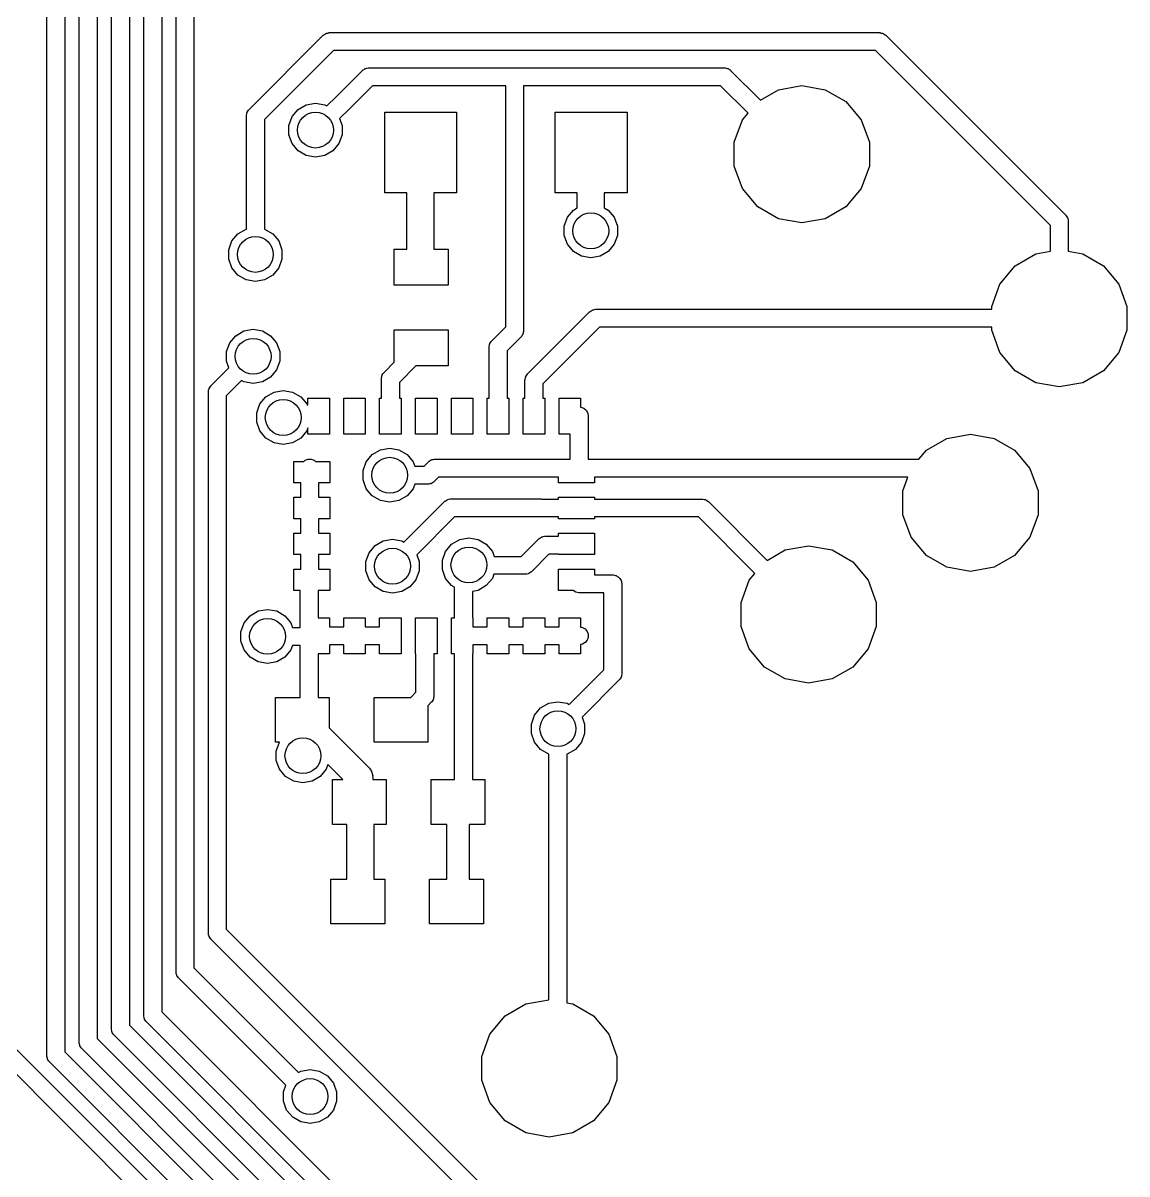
# Model space of a CAD drawing. Extents: x 85.4 to 167.1, y -165.3 to -88.8.
# Drawn here: x 149.25 to 161.56, y -123.5 to -110.67 of the extents above; entities that cross this region are included whole.
import ezdxf

# ---------------------------------------------------------------- set-up
doc = ezdxf.new("R2010")
doc.units = 0
doc.header["$MEASUREMENT"] = 0
doc.layers.add('BLACK', color=7, linetype='CONTINUOUS')

msp = doc.modelspace()

# ---------------------------------------------------------------- linework, layer by layer
at = {"layer": 'Black'}
for p, q in [((150.959, -121.245), (150.959, -105.393)), ((151.159, -105.351), (151.159, -121.203)), ((150.599, -121.734), (150.599, -105.542)), ((150.799, -105.5), (150.799, -121.692)), ((150.239, -121.883), (150.239, -105.775)), ((150.439, -105.734), (150.439, -121.841)), ((149.879, -122.032), (149.879, -105.924)), ((150.079, -105.883), (150.079, -121.991)), ((149.519, -122.181), (149.519, -106.073)), ((149.719, -106.032), (149.719, -122.14)), ((151.772, -111.635), (152.599, -110.807)), ((152.599, -110.807), (152.603, -110.805)), ((152.603, -110.805), (152.606, -110.801)), ((152.606, -110.801), (152.617, -110.795)), ((152.617, -110.795), (152.628, -110.787)), ((152.628, -110.787), (152.632, -110.786)), ((152.632, -110.786), (152.636, -110.784)), ((152.636, -110.784), (152.649, -110.782)), ((152.649, -110.782), (152.661, -110.778)), ((152.661, -110.778), (152.666, -110.779)), ((152.666, -110.779), (152.67, -110.778)), ((152.67, -110.778), (158.797, -110.778)), ((158.797, -110.778), (158.801, -110.779)), ((158.801, -110.779), (158.806, -110.778)), ((158.806, -110.778), (158.818, -110.782)), ((158.818, -110.782), (158.831, -110.784)), ((158.831, -110.784), (158.835, -110.786)), ((158.835, -110.786), (158.839, -110.787)), ((158.839, -110.787), (158.85, -110.795)), ((158.85, -110.795), (158.861, -110.801)), ((158.861, -110.801), (158.864, -110.805)), ((158.864, -110.805), (158.868, -110.807)), ((158.868, -110.807), (160.874, -112.814)), ((152.712, -110.978), (151.943, -111.747)), ((158.756, -110.978), (152.712, -110.978)), ((160.703, -112.926), (158.756, -110.978)), ((152.742, -111.493), (153.037, -111.199)), ((153.037, -111.199), (153.04, -111.196)), ((153.04, -111.196), (153.043, -111.193)), ((153.043, -111.193), (153.054, -111.187)), ((153.054, -111.187), (153.065, -111.179)), ((153.065, -111.179), (153.069, -111.178)), ((153.069, -111.178), (153.073, -111.176)), ((153.073, -111.176), (153.086, -111.173)), ((153.086, -111.173), (153.099, -111.17)), ((153.099, -111.17), (153.103, -111.17)), ((153.103, -111.17), (153.107, -111.17)), ((153.107, -111.17), (154.733, -111.17)), ((154.733, -111.17), (157.07, -111.17)), ((157.07, -111.17), (157.074, -111.17)), ((157.074, -111.17), (157.078, -111.17)), ((157.078, -111.17), (157.091, -111.173)), ((157.091, -111.173), (157.104, -111.176)), ((157.104, -111.176), (157.108, -111.178)), ((157.108, -111.178), (157.112, -111.179)), ((157.112, -111.179), (157.123, -111.187)), ((157.123, -111.187), (157.134, -111.193)), ((157.134, -111.193), (157.137, -111.196)), ((157.137, -111.196), (157.14, -111.199)), ((157.14, -111.199), (157.471, -111.53)), ((157.672, -111.415), (157.933, -111.368)), ((157.933, -111.368), (158.195, -111.415)), ((152.64, -111.595), (152.742, -111.493)), ((152.742, -111.493), (152.742, -111.493)), ((153.149, -111.37), (152.884, -111.635)), ((154.633, -111.37), (153.149, -111.37)), ((154.633, -114.058), (154.633, -111.37)), ((157.028, -111.37), (154.833, -111.37)), ((154.833, -111.37), (154.833, -114.099)), ((157.334, -111.675), (157.028, -111.37)), ((157.471, -111.53), (157.672, -111.415)), ((158.195, -111.415), (158.425, -111.547)), ((152.319, -111.633), (152.41, -111.581)), ((152.41, -111.581), (152.513, -111.563)), ((152.513, -111.563), (152.616, -111.581)), ((152.616, -111.581), (152.64, -111.595)), ((158.425, -111.547), (158.596, -111.751)), ((151.743, -111.697), (151.747, -111.684)), ((151.744, -111.701), (151.743, -111.697)), ((151.743, -111.705), (151.744, -111.701)), ((151.743, -112.826), (151.743, -111.705)), ((151.747, -111.684), (151.749, -111.671)), ((151.749, -111.671), (151.751, -111.667)), ((151.751, -111.667), (151.752, -111.663)), ((151.752, -111.663), (151.76, -111.652)), ((151.76, -111.652), (151.766, -111.641)), ((151.766, -111.641), (151.77, -111.638)), ((151.77, -111.638), (151.772, -111.635)), ((151.943, -111.747), (151.943, -112.826)), ((152.216, -111.812), (152.252, -111.713)), ((152.252, -111.713), (152.319, -111.633)), ((152.884, -111.635), (152.782, -111.736)), ((152.782, -111.736), (152.809, -111.812)), ((152.884, -111.635), (152.884, -111.635)), ((153.285, -112.563), (153.285, -111.663)), ((153.285, -111.663), (154.085, -111.663)), ((154.085, -111.663), (154.085, -112.563)), ((155.185, -112.563), (155.185, -111.663)), ((155.185, -111.663), (155.985, -111.663)), ((155.985, -111.663), (155.985, -112.563)), ((157.18, -112), (157.271, -111.751)), ((157.271, -111.751), (157.334, -111.675)), ((158.596, -111.751), (158.687, -112)), ((152.216, -111.916), (152.216, -111.812)), ((152.809, -111.812), (152.809, -111.916)), ((152.252, -112.015), (152.216, -111.916)), ((152.809, -111.916), (152.774, -112.015)), ((157.18, -112.266), (157.18, -112)), ((158.687, -112), (158.687, -112.266)), ((152.319, -112.095), (152.252, -112.015)), ((152.41, -112.147), (152.319, -112.095)), ((152.707, -112.095), (152.616, -112.147)), ((152.774, -112.015), (152.707, -112.095)), ((152.513, -112.165), (152.41, -112.147)), ((152.616, -112.147), (152.513, -112.165)), ((157.271, -112.516), (157.18, -112.266)), ((158.687, -112.266), (158.596, -112.516)), ((157.442, -112.719), (157.271, -112.516)), ((158.596, -112.516), (158.425, -112.719)), ((153.531, -112.563), (153.285, -112.563)), ((153.531, -113.192), (153.531, -112.563)), ((154.085, -112.563), (153.831, -112.563)), ((153.831, -112.563), (153.831, -113.192)), ((155.431, -112.563), (155.185, -112.563)), ((155.431, -112.731), (155.431, -112.563)), ((155.985, -112.563), (155.731, -112.563)), ((155.731, -112.563), (155.731, -112.731)), ((155.32, -112.836), (155.388, -112.756)), ((155.388, -112.756), (155.431, -112.731)), ((155.731, -112.731), (155.775, -112.756)), ((155.775, -112.756), (155.842, -112.836)), ((157.672, -112.852), (157.442, -112.719)), ((158.425, -112.719), (158.195, -112.852)), ((151.743, -112.966), (151.743, -112.826)), ((151.943, -112.826), (151.943, -112.966)), ((155.285, -112.934), (155.32, -112.836)), ((155.842, -112.836), (155.878, -112.934)), ((157.933, -112.898), (157.672, -112.852)), ((158.195, -112.852), (157.933, -112.898)), ((160.874, -112.814), (160.877, -112.817)), ((160.877, -112.817), (160.88, -112.82)), ((160.88, -112.82), (160.887, -112.831)), ((160.887, -112.831), (160.894, -112.842)), ((160.894, -112.842), (160.895, -112.846)), ((160.895, -112.846), (160.897, -112.85)), ((160.897, -112.85), (160.9, -112.863)), ((160.9, -112.863), (160.903, -112.876)), ((160.903, -112.876), (160.903, -112.88)), ((160.903, -112.88), (160.903, -112.884)), ((160.903, -112.884), (160.903, -113.215)), ((151.582, -113.099), (151.649, -113.019)), ((151.649, -113.019), (151.74, -112.967)), ((151.74, -112.967), (151.743, -112.966)), ((151.943, -112.966), (151.946, -112.967)), ((151.946, -112.967), (152.036, -113.019)), ((152.036, -113.019), (152.104, -113.099)), ((155.285, -113.039), (155.285, -112.934)), ((155.878, -112.934), (155.878, -113.039)), ((160.703, -113.215), (160.703, -112.926)), ((151.546, -113.198), (151.582, -113.099)), ((152.104, -113.099), (152.139, -113.198)), ((155.32, -113.137), (155.285, -113.039)), ((155.388, -113.217), (155.32, -113.137)), ((155.842, -113.137), (155.775, -113.217)), ((155.878, -113.039), (155.842, -113.137)), ((151.546, -113.302), (151.546, -113.198)), ((152.139, -113.198), (152.139, -113.302)), ((153.391, -113.592), (153.391, -113.192)), ((153.391, -113.192), (153.531, -113.192)), ((153.831, -113.192), (153.991, -113.192)), ((153.991, -113.192), (153.991, -113.592)), ((155.478, -113.27), (155.388, -113.217)), ((155.581, -113.288), (155.478, -113.27)), ((155.684, -113.27), (155.581, -113.288)), ((155.775, -113.217), (155.684, -113.27)), ((160.312, -113.376), (160.542, -113.243)), ((160.542, -113.243), (160.703, -113.215)), ((160.903, -113.215), (161.065, -113.243)), ((161.065, -113.243), (161.295, -113.376)), ((151.582, -113.4), (151.546, -113.302)), ((151.649, -113.48), (151.582, -113.4)), ((152.104, -113.4), (152.036, -113.48)), ((152.139, -113.302), (152.104, -113.4)), ((160.141, -113.58), (160.312, -113.376)), ((161.295, -113.376), (161.466, -113.58)), ((151.74, -113.533), (151.649, -113.48)), ((151.843, -113.551), (151.74, -113.533)), ((151.946, -113.533), (151.843, -113.551)), ((152.036, -113.48), (151.946, -113.533)), ((153.991, -113.592), (153.391, -113.592)), ((160.05, -113.829), (160.141, -113.58)), ((161.466, -113.58), (161.557, -113.829)), ((154.877, -114.581), (155.567, -113.891)), ((155.567, -113.891), (155.571, -113.889)), ((155.571, -113.889), (155.573, -113.885)), ((155.573, -113.885), (155.585, -113.879)), ((155.585, -113.879), (155.595, -113.871)), ((155.595, -113.871), (155.6, -113.87)), ((155.6, -113.87), (155.603, -113.868)), ((155.603, -113.868), (155.616, -113.866)), ((155.616, -113.866), (155.629, -113.862)), ((155.629, -113.862), (155.633, -113.863)), ((155.633, -113.863), (155.638, -113.862)), ((155.638, -113.862), (160.05, -113.862)), ((160.05, -113.862), (160.05, -113.829)), ((161.557, -113.829), (161.557, -114.095)), ((154.477, -114.213), (154.633, -114.058)), ((155.679, -114.062), (155.048, -114.693)), ((160.05, -114.062), (155.679, -114.062)), ((160.05, -114.095), (160.05, -114.062)), ((151.557, -114.236), (151.624, -114.156)), ((151.624, -114.156), (151.715, -114.103)), ((151.715, -114.103), (151.818, -114.085)), ((151.818, -114.085), (151.921, -114.103)), ((151.921, -114.103), (152.011, -114.156)), ((152.011, -114.156), (152.078, -114.236)), ((153.391, -114.451), (153.391, -114.092)), ((153.391, -114.092), (153.991, -114.092)), ((153.991, -114.092), (153.991, -114.492)), ((154.804, -114.17), (154.648, -114.326)), ((154.806, -114.166), (154.804, -114.17)), ((154.809, -114.164), (154.806, -114.166)), ((154.816, -114.152), (154.809, -114.164)), ((154.824, -114.142), (154.816, -114.152)), ((154.825, -114.137), (154.824, -114.142)), ((154.827, -114.133), (154.825, -114.137)), ((154.829, -114.121), (154.827, -114.133)), ((154.833, -114.108), (154.829, -114.121)), ((154.833, -114.099), (154.832, -114.104)), ((154.832, -114.104), (154.833, -114.108)), ((160.141, -114.345), (160.05, -114.095)), ((161.557, -114.095), (161.466, -114.345)), ((151.521, -114.334), (151.557, -114.236)), ((152.078, -114.236), (152.114, -114.334)), ((154.448, -114.275), (154.452, -114.263)), ((154.449, -114.28), (154.448, -114.275)), ((154.448, -114.284), (154.449, -114.28)), ((154.448, -114.852), (154.448, -114.284)), ((154.452, -114.263), (154.454, -114.25)), ((154.454, -114.25), (154.456, -114.246)), ((154.456, -114.246), (154.457, -114.242)), ((154.457, -114.242), (154.465, -114.231)), ((154.465, -114.231), (154.471, -114.22)), ((154.471, -114.22), (154.475, -114.217)), ((154.475, -114.217), (154.477, -114.213)), ((151.521, -114.439), (151.521, -114.334)), ((151.548, -114.514), (151.521, -114.439)), ((152.114, -114.439), (152.078, -114.537)), ((152.114, -114.334), (152.114, -114.439)), ((154.648, -114.326), (154.648, -114.852)), ((160.312, -114.548), (160.141, -114.345)), ((161.466, -114.345), (161.295, -114.548)), ((151.447, -114.616), (151.548, -114.514)), ((152.078, -114.537), (152.011, -114.617)), ((153.265, -114.583), (153.271, -114.572)), ((153.271, -114.572), (153.275, -114.569)), ((153.275, -114.569), (153.277, -114.565)), ((153.277, -114.565), (153.391, -114.451)), ((153.633, -114.492), (153.448, -114.677)), ((153.991, -114.492), (153.633, -114.492)), ((160.542, -114.681), (160.312, -114.548)), ((161.295, -114.548), (161.065, -114.681)), ((151.348, -114.715), (151.447, -114.616)), ((151.447, -114.616), (151.447, -114.616)), ((151.69, -114.655), (151.588, -114.757)), ((151.715, -114.669), (151.69, -114.655)), ((151.818, -114.688), (151.715, -114.669)), ((151.921, -114.669), (151.818, -114.688)), ((152.011, -114.617), (151.921, -114.669)), ((153.248, -114.627), (153.252, -114.615)), ((153.249, -114.632), (153.248, -114.627)), ((153.248, -114.636), (153.249, -114.632)), ((153.248, -114.852), (153.248, -114.636)), ((153.252, -114.615), (153.254, -114.602)), ((153.254, -114.602), (153.256, -114.598)), ((153.256, -114.598), (153.257, -114.594)), ((153.257, -114.594), (153.265, -114.583)), ((153.448, -114.677), (153.448, -114.852)), ((154.848, -114.643), (154.852, -114.631)), ((154.849, -114.648), (154.848, -114.643)), ((154.848, -114.652), (154.849, -114.648)), ((154.848, -114.852), (154.848, -114.652)), ((154.852, -114.631), (154.854, -114.618)), ((154.854, -114.618), (154.856, -114.614)), ((154.856, -114.614), (154.857, -114.61)), ((154.857, -114.61), (154.865, -114.599)), ((154.865, -114.599), (154.871, -114.588)), ((154.871, -114.588), (154.875, -114.585)), ((154.875, -114.585), (154.877, -114.581)), ((155.048, -114.693), (155.048, -114.852)), ((160.803, -114.727), (160.542, -114.681)), ((161.065, -114.681), (160.803, -114.727)), ((151.319, -114.777), (151.322, -114.764)), ((151.319, -114.781), (151.319, -114.777)), ((151.319, -114.785), (151.319, -114.781)), ((151.319, -120.813), (151.319, -114.785)), ((151.322, -114.764), (151.325, -114.751)), ((151.325, -114.751), (151.327, -114.747)), ((151.327, -114.747), (151.328, -114.743)), ((151.328, -114.743), (151.335, -114.732)), ((151.335, -114.732), (151.342, -114.721)), ((151.342, -114.721), (151.345, -114.718)), ((151.345, -114.718), (151.348, -114.715)), ((151.588, -114.757), (151.519, -114.827)), ((151.519, -114.827), (151.519, -120.771)), ((151.588, -114.757), (151.588, -114.757)), ((151.961, -114.837), (152.051, -114.785)), ((152.051, -114.785), (152.154, -114.767)), ((152.154, -114.767), (152.257, -114.785)), ((152.257, -114.785), (152.348, -114.837)), ((151.858, -115.015), (151.893, -114.917)), ((151.893, -114.917), (151.961, -114.837)), ((152.348, -114.837), (152.415, -114.917)), ((152.415, -114.917), (152.419, -114.927)), ((152.419, -114.927), (152.428, -114.927)), ((152.428, -114.927), (152.428, -114.852)), ((152.428, -114.852), (152.668, -114.852)), ((152.668, -114.852), (152.668, -115.252)), ((152.828, -115.252), (152.828, -114.852)), ((152.828, -114.852), (153.068, -114.852)), ((153.068, -114.852), (153.068, -115.252)), ((153.228, -115.252), (153.228, -114.852)), ((153.228, -114.852), (153.248, -114.852)), ((153.448, -114.852), (153.468, -114.852)), ((153.468, -114.852), (153.468, -115.252)), ((153.628, -115.252), (153.628, -114.852)), ((153.628, -114.852), (153.868, -114.852)), ((153.868, -114.852), (153.868, -115.252)), ((154.028, -115.252), (154.028, -114.852)), ((154.028, -114.852), (154.268, -114.852)), ((154.268, -114.852), (154.268, -115.252)), ((154.428, -115.252), (154.428, -114.852)), ((154.428, -114.852), (154.448, -114.852)), ((154.648, -114.852), (154.668, -114.852)), ((154.668, -114.852), (154.668, -115.252)), ((154.828, -115.252), (154.828, -114.852)), ((154.828, -114.852), (154.848, -114.852)), ((155.048, -114.852), (155.068, -114.852)), ((155.068, -114.852), (155.068, -115.252)), ((155.228, -115.252), (155.228, -114.852)), ((155.228, -114.852), (155.468, -114.852)), ((155.468, -114.852), (155.468, -114.953)), ((155.468, -114.953), (155.47, -114.953)), ((155.47, -114.953), (155.503, -114.965)), ((151.858, -115.12), (151.858, -115.015)), ((155.503, -114.965), (155.53, -114.988)), ((155.53, -114.988), (155.547, -115.018)), ((155.547, -115.018), (155.553, -115.052)), ((155.553, -115.052), (155.553, -115.532)), ((151.893, -115.218), (151.858, -115.12)), ((152.428, -115.183), (152.415, -115.218)), ((152.428, -115.252), (152.428, -115.183)), ((151.961, -115.298), (151.893, -115.218)), ((152.051, -115.351), (151.961, -115.298)), ((152.348, -115.298), (152.257, -115.351)), ((152.415, -115.218), (152.348, -115.298)), ((152.668, -115.252), (152.428, -115.252)), ((153.068, -115.252), (152.828, -115.252)), ((153.468, -115.252), (153.228, -115.252)), ((153.868, -115.252), (153.628, -115.252)), ((154.268, -115.252), (154.028, -115.252)), ((154.668, -115.252), (154.428, -115.252)), ((155.068, -115.252), (154.828, -115.252)), ((155.353, -115.252), (155.228, -115.252)), ((155.353, -115.532), (155.353, -115.252)), ((159.321, -115.434), (159.551, -115.301)), ((159.551, -115.301), (159.813, -115.255)), ((159.813, -115.255), (160.075, -115.301)), ((160.075, -115.301), (160.305, -115.434)), ((152.154, -115.369), (152.051, -115.351)), ((152.257, -115.351), (152.154, -115.369)), ((153.146, -115.481), (153.237, -115.429)), ((153.237, -115.429), (153.34, -115.411)), ((153.34, -115.411), (153.443, -115.429)), ((153.443, -115.429), (153.533, -115.481)), ((159.239, -115.532), (159.321, -115.434)), ((160.305, -115.434), (160.475, -115.637)), ((152.273, -115.797), (152.273, -115.557)), ((152.273, -115.557), (152.384, -115.557)), ((152.384, -115.557), (152.398, -115.545)), ((152.398, -115.545), (152.431, -115.533)), ((152.431, -115.533), (152.465, -115.533)), ((152.465, -115.533), (152.498, -115.545)), ((152.498, -115.545), (152.512, -115.557)), ((152.512, -115.557), (152.673, -115.557)), ((152.673, -115.557), (152.673, -115.797)), ((153.043, -115.66), (153.079, -115.561)), ((153.079, -115.561), (153.146, -115.481)), ((153.533, -115.481), (153.6, -115.561)), ((153.6, -115.561), (153.619, -115.612)), ((153.723, -115.612), (153.773, -115.561)), ((153.773, -115.561), (153.777, -115.559)), ((153.777, -115.559), (153.78, -115.555)), ((153.78, -115.555), (153.791, -115.549)), ((153.791, -115.549), (153.802, -115.541)), ((153.802, -115.541), (153.806, -115.54)), ((153.806, -115.54), (153.81, -115.538)), ((153.81, -115.538), (153.823, -115.536)), ((153.823, -115.536), (153.835, -115.532)), ((153.835, -115.532), (153.84, -115.533)), ((153.84, -115.533), (153.844, -115.532)), ((153.844, -115.532), (155.353, -115.532)), ((155.553, -115.532), (159.239, -115.532)), ((153.043, -115.764), (153.043, -115.66)), ((153.619, -115.612), (153.723, -115.612)), ((160.475, -115.637), (160.566, -115.887)), ((152.348, -115.797), (152.273, -115.797)), ((152.348, -115.957), (152.348, -115.797)), ((152.673, -115.797), (152.548, -115.797)), ((152.548, -115.797), (152.548, -115.957)), ((153.079, -115.862), (153.043, -115.764)), ((153.619, -115.812), (153.6, -115.862)), ((153.764, -115.812), (153.619, -115.812)), ((153.768, -115.811), (153.764, -115.812)), ((153.773, -115.811), (153.768, -115.811)), ((153.785, -115.808), (153.773, -115.811)), ((153.798, -115.806), (153.785, -115.808)), ((153.802, -115.804), (153.798, -115.806)), ((153.806, -115.802), (153.802, -115.804)), ((153.817, -115.795), (153.806, -115.802)), ((153.828, -115.788), (153.817, -115.795)), ((153.831, -115.785), (153.828, -115.788)), ((153.835, -115.783), (153.831, -115.785)), ((153.885, -115.732), (153.835, -115.783)), ((155.223, -115.732), (153.885, -115.732)), ((155.223, -115.797), (155.223, -115.732)), ((155.623, -115.797), (155.223, -115.797)), ((159.116, -115.732), (155.623, -115.732)), ((155.623, -115.732), (155.623, -115.797)), ((159.06, -115.887), (159.116, -115.732)), ((152.273, -116.197), (152.273, -115.957)), ((152.273, -115.957), (152.348, -115.957)), ((152.548, -115.957), (152.673, -115.957)), ((152.673, -115.957), (152.673, -116.197)), ((153.146, -115.943), (153.079, -115.862)), ((153.237, -115.995), (153.146, -115.943)), ((153.533, -115.943), (153.443, -115.995)), ((153.6, -115.862), (153.533, -115.943)), ((153.969, -115.992), (153.979, -115.985)), ((153.979, -115.985), (153.984, -115.984)), ((153.984, -115.984), (153.987, -115.981)), ((153.987, -115.981), (154, -115.979)), ((154, -115.979), (154.013, -115.976)), ((154.013, -115.976), (154.017, -115.976)), ((154.017, -115.976), (154.022, -115.975)), ((154.022, -115.975), (155.021, -115.975)), ((155.021, -115.975), (155.026, -115.976)), ((155.026, -115.976), (155.03, -115.976)), ((155.03, -115.976), (155.034, -115.977)), ((155.034, -115.977), (155.223, -115.977)), ((155.223, -115.977), (155.223, -115.957)), ((155.223, -115.957), (155.623, -115.957)), ((155.623, -115.957), (155.623, -115.977)), ((155.623, -115.977), (156.822, -115.977)), ((156.822, -115.977), (156.827, -115.978)), ((156.827, -115.978), (156.831, -115.977)), ((156.831, -115.977), (156.844, -115.981)), ((156.844, -115.981), (156.856, -115.983)), ((156.856, -115.983), (156.86, -115.985)), ((156.86, -115.985), (156.865, -115.986)), ((156.865, -115.986), (156.875, -115.994)), ((159.06, -116.152), (159.06, -115.887)), ((160.566, -115.887), (160.566, -116.152)), ((153.34, -116.013), (153.237, -115.995)), ((153.443, -115.995), (153.34, -116.013)), ((153.499, -116.457), (153.951, -116.005)), ((153.951, -116.005), (153.955, -116.002)), ((153.955, -116.002), (153.957, -115.999)), ((153.957, -115.999), (153.969, -115.992)), ((156.875, -115.994), (156.887, -116)), ((156.887, -116), (156.889, -116.004)), ((156.889, -116.004), (156.893, -116.006)), ((156.893, -116.006), (157.548, -116.661)), ((152.348, -116.197), (152.273, -116.197)), ((152.348, -116.357), (152.348, -116.197)), ((152.673, -116.197), (152.548, -116.197)), ((152.548, -116.197), (152.548, -116.357)), ((154.063, -116.175), (153.641, -116.598)), ((155.01, -116.175), (154.063, -116.175)), ((155.014, -116.176), (155.01, -116.175)), ((155.019, -116.176), (155.014, -116.176)), ((155.023, -116.177), (155.019, -116.176)), ((155.223, -116.177), (155.023, -116.177)), ((155.223, -116.197), (155.223, -116.177)), ((155.623, -116.197), (155.223, -116.197)), ((156.781, -116.177), (155.623, -116.177)), ((155.623, -116.177), (155.623, -116.197)), ((157.41, -116.806), (156.781, -116.177)), ((159.15, -116.402), (159.06, -116.152)), ((160.566, -116.152), (160.475, -116.402)), ((152.273, -116.597), (152.273, -116.357)), ((152.273, -116.357), (152.348, -116.357)), ((152.548, -116.357), (152.673, -116.357)), ((152.673, -116.357), (152.673, -116.597)), ((155.223, -116.392), (155.223, -116.357)), ((155.223, -116.357), (155.623, -116.357)), ((155.623, -116.357), (155.623, -116.597)), ((153.111, -116.575), (153.178, -116.495)), ((153.178, -116.495), (153.268, -116.443)), ((153.268, -116.443), (153.371, -116.424)), ((153.371, -116.424), (153.474, -116.443)), ((153.474, -116.443), (153.499, -116.457)), ((153.963, -116.561), (154.03, -116.481)), ((154.03, -116.481), (154.12, -116.429)), ((154.12, -116.429), (154.223, -116.41)), ((154.223, -116.41), (154.326, -116.429)), ((154.326, -116.429), (154.417, -116.481)), ((154.417, -116.481), (154.484, -116.561)), ((154.807, -116.616), (155.002, -116.421)), ((155.002, -116.421), (155.006, -116.419)), ((155.006, -116.419), (155.009, -116.415)), ((155.009, -116.415), (155.02, -116.409)), ((155.02, -116.409), (155.031, -116.401)), ((155.031, -116.401), (155.035, -116.4)), ((155.035, -116.4), (155.039, -116.398)), ((155.039, -116.398), (155.052, -116.396)), ((155.052, -116.396), (155.064, -116.392)), ((155.064, -116.392), (155.069, -116.393)), ((155.069, -116.393), (155.073, -116.392)), ((155.073, -116.392), (155.223, -116.392)), ((157.748, -116.545), (158.009, -116.499)), ((158.009, -116.499), (158.271, -116.545)), ((159.321, -116.605), (159.15, -116.402)), ((160.475, -116.402), (160.305, -116.605)), ((152.348, -116.597), (152.273, -116.597)), ((152.348, -116.757), (152.348, -116.597)), ((152.673, -116.597), (152.548, -116.597)), ((152.548, -116.597), (152.548, -116.757)), ((153.075, -116.673), (153.111, -116.575)), ((153.641, -116.598), (153.668, -116.673)), ((153.927, -116.659), (153.963, -116.561)), ((154.484, -116.561), (154.504, -116.616)), ((154.504, -116.616), (154.807, -116.616)), ((155.114, -116.592), (154.919, -116.787)), ((155.223, -116.592), (155.114, -116.592)), ((155.223, -116.597), (155.223, -116.592)), ((155.623, -116.597), (155.223, -116.597)), ((157.548, -116.661), (157.748, -116.545)), ((158.271, -116.545), (158.501, -116.678)), ((159.551, -116.738), (159.321, -116.605)), ((160.305, -116.605), (160.075, -116.738)), ((152.273, -116.997), (152.273, -116.757)), ((152.273, -116.757), (152.348, -116.757)), ((152.548, -116.757), (152.673, -116.757)), ((152.673, -116.757), (152.673, -116.997)), ((153.075, -116.778), (153.075, -116.673)), ((153.668, -116.673), (153.668, -116.778)), ((153.927, -116.764), (153.927, -116.659)), ((155.223, -116.997), (155.223, -116.757)), ((155.223, -116.757), (155.623, -116.757)), ((155.623, -116.757), (155.623, -116.822)), ((158.501, -116.678), (158.672, -116.882)), ((159.813, -116.784), (159.551, -116.738)), ((160.075, -116.738), (159.813, -116.784)), ((153.111, -116.876), (153.075, -116.778)), ((153.178, -116.956), (153.111, -116.876)), ((153.632, -116.876), (153.565, -116.956)), ((153.668, -116.778), (153.632, -116.876)), ((153.963, -116.862), (153.927, -116.764)), ((154.03, -116.942), (153.963, -116.862)), ((154.484, -116.862), (154.417, -116.942)), ((154.501, -116.816), (154.484, -116.862)), ((154.848, -116.816), (154.501, -116.816)), ((154.853, -116.816), (154.848, -116.816)), ((154.857, -116.816), (154.853, -116.816)), ((154.87, -116.813), (154.857, -116.816)), ((154.883, -116.81), (154.87, -116.813)), ((154.886, -116.808), (154.883, -116.81)), ((154.891, -116.807), (154.886, -116.808)), ((154.901, -116.8), (154.891, -116.807)), ((154.913, -116.793), (154.901, -116.8)), ((154.915, -116.79), (154.913, -116.793)), ((154.919, -116.787), (154.915, -116.79)), ((155.623, -116.822), (155.823, -116.822)), ((155.823, -116.822), (155.827, -116.823)), ((155.827, -116.823), (155.832, -116.822)), ((155.832, -116.822), (155.844, -116.826)), ((155.844, -116.826), (155.857, -116.828)), ((155.857, -116.828), (155.861, -116.83)), ((155.861, -116.83), (155.865, -116.831)), ((155.865, -116.831), (155.876, -116.839)), ((155.876, -116.839), (155.887, -116.845)), ((155.887, -116.845), (155.89, -116.849)), ((155.89, -116.849), (155.894, -116.851)), ((155.894, -116.851), (155.899, -116.856)), ((155.899, -116.856), (155.901, -116.86)), ((155.901, -116.86), (155.905, -116.863)), ((155.905, -116.863), (155.911, -116.874)), ((155.911, -116.874), (155.919, -116.885)), ((155.919, -116.885), (155.92, -116.889)), ((157.256, -117.131), (157.347, -116.882)), ((157.347, -116.882), (157.41, -116.806)), ((158.672, -116.882), (158.763, -117.131)), ((152.343, -116.997), (152.273, -116.997)), ((152.343, -117.408), (152.343, -116.997)), ((152.673, -116.997), (152.543, -116.997)), ((152.543, -116.997), (152.543, -117.302)), ((153.268, -117.009), (153.178, -116.956)), ((153.371, -117.027), (153.268, -117.009)), ((153.474, -117.009), (153.371, -117.027)), ((153.565, -116.956), (153.474, -117.009)), ((154.063, -116.961), (154.03, -116.942)), ((154.063, -117.302), (154.063, -116.961)), ((154.326, -116.995), (154.263, -117.006)), ((154.263, -117.006), (154.263, -117.302)), ((154.417, -116.942), (154.326, -116.995)), ((155.382, -116.997), (155.223, -116.997)), ((155.384, -116.998), (155.382, -116.997)), ((155.414, -117.016), (155.384, -116.998)), ((155.92, -116.889), (155.922, -116.893)), ((155.922, -116.893), (155.924, -116.906)), ((155.924, -116.906), (155.928, -116.918)), ((155.928, -116.918), (155.927, -116.923)), ((155.927, -116.923), (155.928, -116.927)), ((155.928, -116.927), (155.928, -117.922)), ((155.448, -117.022), (155.414, -117.016)), ((155.728, -117.022), (155.448, -117.022)), ((155.728, -117.88), (155.728, -117.022)), ((157.256, -117.397), (157.256, -117.131)), ((158.763, -117.131), (158.763, -117.397)), ((151.785, -117.278), (151.876, -117.225)), ((151.876, -117.225), (151.979, -117.207)), ((151.979, -117.207), (152.082, -117.225)), ((152.082, -117.225), (152.172, -117.278)), ((151.682, -117.456), (151.718, -117.358)), ((151.718, -117.358), (151.785, -117.278)), ((152.172, -117.278), (152.239, -117.358)), ((152.239, -117.358), (152.258, -117.408)), ((152.543, -117.302), (152.668, -117.302)), ((152.668, -117.302), (152.668, -117.402)), ((152.828, -117.402), (152.828, -117.302)), ((152.828, -117.302), (153.068, -117.302)), ((153.068, -117.302), (153.068, -117.402)), ((153.228, -117.402), (153.228, -117.302)), ((153.228, -117.302), (153.468, -117.302)), ((153.468, -117.302), (153.468, -117.702)), ((153.628, -117.702), (153.628, -117.302)), ((153.628, -117.302), (153.868, -117.302)), ((153.868, -117.302), (153.868, -117.702)), ((154.028, -117.702), (154.028, -117.302)), ((154.028, -117.302), (154.063, -117.302)), ((154.263, -117.302), (154.268, -117.302)), ((154.268, -117.302), (154.268, -117.402)), ((154.428, -117.402), (154.428, -117.302)), ((154.428, -117.302), (154.668, -117.302)), ((154.668, -117.302), (154.668, -117.402)), ((154.828, -117.402), (154.828, -117.302)), ((154.828, -117.302), (155.068, -117.302)), ((155.068, -117.302), (155.068, -117.402)), ((155.228, -117.402), (155.228, -117.302)), ((155.228, -117.302), (155.468, -117.302)), ((155.468, -117.302), (155.468, -117.405)), ((157.347, -117.647), (157.256, -117.397)), ((158.763, -117.397), (158.672, -117.647)), ((151.682, -117.561), (151.682, -117.456)), ((152.258, -117.408), (152.343, -117.408)), ((152.668, -117.402), (152.828, -117.402)), ((153.068, -117.402), (153.228, -117.402)), ((154.268, -117.402), (154.428, -117.402)), ((154.668, -117.402), (154.828, -117.402)), ((155.068, -117.402), (155.228, -117.402)), ((155.468, -117.405), (155.487, -117.408)), ((155.487, -117.408), (155.517, -117.425)), ((155.517, -117.425), (155.54, -117.452)), ((155.54, -117.452), (155.551, -117.484)), ((155.551, -117.519), (155.54, -117.552)), ((155.551, -117.484), (155.551, -117.519)), ((151.718, -117.659), (151.682, -117.561)), ((152.258, -117.608), (152.239, -117.659)), ((152.343, -117.608), (152.258, -117.608)), ((152.343, -118.189), (152.343, -117.608)), ((152.828, -117.602), (152.668, -117.602)), ((152.668, -117.602), (152.668, -117.702)), ((152.828, -117.702), (152.828, -117.602)), ((153.228, -117.602), (153.068, -117.602)), ((153.068, -117.602), (153.068, -117.702)), ((153.228, -117.702), (153.228, -117.602)), ((154.428, -117.602), (154.268, -117.602)), ((154.268, -117.602), (154.268, -117.702)), ((154.428, -117.702), (154.428, -117.602)), ((154.828, -117.602), (154.668, -117.602)), ((154.668, -117.602), (154.668, -117.702)), ((154.828, -117.702), (154.828, -117.602)), ((155.228, -117.602), (155.068, -117.602)), ((155.068, -117.602), (155.068, -117.702)), ((155.228, -117.702), (155.228, -117.602)), ((155.487, -117.596), (155.468, -117.599)), ((155.468, -117.599), (155.468, -117.702)), ((155.517, -117.578), (155.487, -117.596)), ((155.54, -117.552), (155.517, -117.578)), ((157.518, -117.85), (157.347, -117.647)), ((158.672, -117.647), (158.501, -117.85)), ((151.785, -117.739), (151.718, -117.659)), ((151.876, -117.791), (151.785, -117.739)), ((152.172, -117.739), (152.082, -117.791)), ((152.239, -117.659), (152.172, -117.739)), ((152.668, -117.702), (152.543, -117.702)), ((152.543, -117.702), (152.543, -118.189)), ((153.068, -117.702), (152.828, -117.702)), ((153.468, -117.702), (153.228, -117.702)), ((153.633, -117.702), (153.628, -117.702)), ((153.633, -118.131), (153.633, -117.702)), ((153.868, -117.702), (153.833, -117.702)), ((153.833, -117.702), (153.833, -118.173)), ((154.063, -117.702), (154.028, -117.702)), ((154.063, -119.104), (154.063, -117.702)), ((154.268, -117.702), (154.263, -117.702)), ((154.263, -117.702), (154.263, -119.104)), ((154.668, -117.702), (154.428, -117.702)), ((155.068, -117.702), (154.828, -117.702)), ((155.468, -117.702), (155.228, -117.702)), ((151.979, -117.809), (151.876, -117.791)), ((152.082, -117.791), (151.979, -117.809)), ((155.341, -118.267), (155.728, -117.88)), ((157.748, -117.983), (157.518, -117.85)), ((158.501, -117.85), (158.271, -117.983)), ((155.899, -117.992), (155.484, -118.407)), ((155.901, -117.989), (155.899, -117.992)), ((155.905, -117.986), (155.901, -117.989)), ((155.911, -117.975), (155.905, -117.986)), ((155.919, -117.964), (155.911, -117.975)), ((155.92, -117.96), (155.919, -117.964)), ((155.922, -117.956), (155.92, -117.96)), ((155.924, -117.943), (155.922, -117.956)), ((155.928, -117.93), (155.924, -117.943)), ((155.928, -117.922), (155.927, -117.926)), ((155.927, -117.926), (155.928, -117.93)), ((158.009, -118.029), (157.748, -117.983)), ((158.271, -117.983), (158.009, -118.029)), ((153.575, -118.189), (153.633, -118.131)), ((152.066, -118.689), (152.066, -118.189)), ((152.066, -118.189), (152.343, -118.189)), ((152.543, -118.189), (152.666, -118.189)), ((152.666, -118.189), (152.666, -118.527)), ((153.166, -118.689), (153.166, -118.189)), ((153.166, -118.189), (153.575, -118.189)), ((153.804, -118.243), (153.766, -118.281)), ((153.766, -118.281), (153.766, -118.689)), ((153.806, -118.24), (153.804, -118.243)), ((153.81, -118.237), (153.806, -118.24)), ((153.816, -118.226), (153.81, -118.237)), ((153.824, -118.215), (153.816, -118.226)), ((153.825, -118.211), (153.824, -118.215)), ((153.827, -118.207), (153.825, -118.211)), ((153.829, -118.194), (153.827, -118.207)), ((153.833, -118.181), (153.829, -118.194)), ((153.833, -118.173), (153.832, -118.177)), ((153.832, -118.177), (153.833, -118.181)), ((155.022, -118.306), (155.112, -118.254)), ((155.112, -118.254), (155.215, -118.236)), ((155.215, -118.236), (155.318, -118.254)), ((155.318, -118.254), (155.341, -118.267)), ((154.919, -118.485), (154.955, -118.387)), ((154.955, -118.387), (155.022, -118.306)), ((155.484, -118.407), (155.512, -118.485)), ((152.666, -118.527), (153.107, -118.968)), ((154.919, -118.589), (154.919, -118.485)), ((155.512, -118.485), (155.512, -118.589)), ((154.955, -118.688), (154.919, -118.589)), ((155.512, -118.589), (155.476, -118.688)), ((152.111, -118.689), (152.066, -118.689)), ((152.076, -118.786), (152.111, -118.689)), ((152.076, -118.89), (152.076, -118.786)), ((153.766, -118.689), (153.166, -118.689)), ((155.022, -118.768), (154.955, -118.688)), ((155.112, -118.82), (155.022, -118.768)), ((155.409, -118.768), (155.318, -118.82)), ((155.476, -118.688), (155.409, -118.768)), ((152.112, -118.989), (152.076, -118.89)), ((152.652, -118.937), (152.633, -118.989)), ((152.818, -119.104), (152.652, -118.937)), ((155.115, -118.821), (155.112, -118.82)), ((155.115, -121.559), (155.115, -118.821)), ((155.318, -118.82), (155.315, -118.821)), ((155.315, -118.821), (155.315, -121.594)), ((152.179, -119.069), (152.112, -118.989)), ((152.633, -118.989), (152.566, -119.069)), ((153.107, -118.968), (153.111, -118.974)), ((153.111, -118.974), (153.116, -118.978)), ((153.116, -118.978), (153.126, -118.995)), ((153.126, -118.995), (153.137, -119.011)), ((153.137, -119.011), (153.139, -119.017)), ((153.139, -119.017), (153.142, -119.023)), ((153.142, -119.023), (153.146, -119.042)), ((153.146, -119.042), (153.151, -119.061)), ((153.151, -119.061), (153.15, -119.068)), ((152.27, -119.121), (152.179, -119.069)), ((152.373, -119.139), (152.27, -119.121)), ((152.476, -119.121), (152.373, -119.139)), ((152.566, -119.069), (152.476, -119.121)), ((152.701, -119.604), (152.701, -119.104)), ((152.701, -119.104), (152.818, -119.104)), ((153.15, -119.068), (153.151, -119.074)), ((153.151, -119.074), (153.151, -119.104)), ((153.151, -119.104), (153.301, -119.104)), ((153.301, -119.104), (153.301, -119.604)), ((153.801, -119.604), (153.801, -119.104)), ((153.801, -119.104), (154.063, -119.104)), ((154.263, -119.104), (154.401, -119.104)), ((154.401, -119.104), (154.401, -119.604)), ((152.864, -119.604), (152.701, -119.604)), ((152.864, -120.213), (152.864, -119.604)), ((153.301, -119.604), (153.164, -119.604)), ((153.164, -119.604), (153.164, -120.213)), ((153.976, -119.604), (153.801, -119.604)), ((153.976, -120.213), (153.976, -119.604)), ((154.401, -119.604), (154.226, -119.604)), ((154.226, -119.604), (154.226, -120.213)), ((152.685, -120.713), (152.685, -120.213)), ((152.685, -120.213), (152.864, -120.213)), ((153.164, -120.213), (153.285, -120.213)), ((153.285, -120.213), (153.285, -120.713)), ((153.785, -120.713), (153.785, -120.213)), ((153.785, -120.213), (153.976, -120.213)), ((154.226, -120.213), (154.385, -120.213)), ((154.385, -120.213), (154.385, -120.713)), ((152.987, -120.713), (152.685, -120.713)), ((152.988, -120.714), (152.987, -120.713)), ((153.041, -120.714), (152.988, -120.714)), ((153.042, -120.713), (153.041, -120.714)), ((153.285, -120.713), (153.042, -120.713)), ((154.385, -120.713), (153.785, -120.713)), ((151.319, -120.817), (151.319, -120.813)), ((151.319, -120.822), (151.319, -120.817)), ((151.322, -120.834), (151.319, -120.822)), ((151.325, -120.847), (151.322, -120.834)), ((151.327, -120.851), (151.325, -120.847)), ((151.328, -120.855), (151.327, -120.851)), ((151.335, -120.866), (151.328, -120.855)), ((151.519, -120.771), (156.283, -125.536)), ((151.342, -120.877), (151.335, -120.866)), ((151.345, -120.88), (151.342, -120.877)), ((151.348, -120.884), (151.345, -120.88)), ((156.112, -125.648), (151.348, -120.884)), ((150.959, -121.249), (150.959, -121.245)), ((151.159, -121.203), (152.223, -122.268)), ((150.959, -121.254), (150.959, -121.249)), ((150.962, -121.266), (150.959, -121.254)), ((150.965, -121.279), (150.962, -121.266)), ((150.967, -121.283), (150.965, -121.279)), ((150.968, -121.287), (150.967, -121.283)), ((150.975, -121.298), (150.968, -121.287)), ((150.982, -121.309), (150.975, -121.298)), ((150.985, -121.312), (150.982, -121.309)), ((150.988, -121.316), (150.985, -121.312)), ((152.081, -122.409), (150.988, -121.316)), ((154.627, -121.738), (154.857, -121.605)), ((154.857, -121.605), (155.115, -121.559)), ((155.315, -121.594), (155.381, -121.605)), ((155.381, -121.605), (155.611, -121.738)), ((150.599, -121.738), (150.599, -121.734)), ((150.599, -121.742), (150.599, -121.738)), ((150.602, -121.755), (150.599, -121.742)), ((150.605, -121.768), (150.602, -121.755)), ((150.799, -121.692), (154.525, -125.419)), ((154.457, -121.941), (154.627, -121.738)), ((155.611, -121.738), (155.781, -121.941)), ((150.239, -121.887), (150.239, -121.883)), ((150.239, -121.892), (150.239, -121.887)), ((150.439, -121.841), (157.85, -129.252)), ((150.607, -121.772), (150.605, -121.768)), ((150.608, -121.776), (150.607, -121.772)), ((150.615, -121.787), (150.608, -121.776)), ((150.622, -121.798), (150.615, -121.787)), ((150.625, -121.801), (150.622, -121.798)), ((150.628, -121.804), (150.625, -121.801)), ((154.413, -125.59), (150.628, -121.804)), ((149.062, -121.993), (156.77, -129.7)), ((150.079, -121.991), (157.49, -129.402)), ((150.242, -121.904), (150.239, -121.892)), ((150.245, -121.917), (150.242, -121.904)), ((150.247, -121.921), (150.245, -121.917)), ((150.248, -121.925), (150.247, -121.921)), ((150.255, -121.936), (150.248, -121.925)), ((150.262, -121.947), (150.255, -121.936)), ((150.265, -121.95), (150.262, -121.947)), ((150.268, -121.954), (150.265, -121.95)), ((157.679, -129.365), (150.268, -121.954)), ((154.366, -122.191), (154.457, -121.941)), ((155.781, -121.941), (155.872, -122.191)), ((156.599, -129.812), (148.892, -122.105)), ((149.719, -122.14), (157.13, -129.551)), ((149.879, -122.036), (149.879, -122.032)), ((149.879, -122.041), (149.879, -122.036)), ((149.882, -122.053), (149.879, -122.041)), ((149.885, -122.066), (149.882, -122.053)), ((149.887, -122.07), (149.885, -122.066)), ((149.888, -122.074), (149.887, -122.07)), ((149.895, -122.085), (149.888, -122.074)), ((149.902, -122.096), (149.895, -122.085)), ((149.905, -122.099), (149.902, -122.096)), ((149.908, -122.103), (149.905, -122.099)), ((157.319, -129.514), (149.908, -122.103)), ((149.519, -122.185), (149.519, -122.181)), ((149.519, -122.19), (149.519, -122.185)), ((149.522, -122.202), (149.519, -122.19)), ((149.525, -122.215), (149.522, -122.202)), ((149.527, -122.219), (149.525, -122.215)), ((149.528, -122.223), (149.527, -122.219)), ((149.535, -122.234), (149.528, -122.223)), ((149.542, -122.245), (149.535, -122.234)), ((149.545, -122.248), (149.542, -122.245)), ((149.548, -122.252), (149.545, -122.248)), ((156.959, -129.663), (149.548, -122.252)), ((152.223, -122.268), (152.325, -122.37)), ((154.366, -122.457), (154.366, -122.191)), ((155.872, -122.191), (155.872, -122.457)), ((152.325, -122.37), (152.349, -122.355)), ((152.349, -122.355), (152.452, -122.337)), ((152.452, -122.337), (152.555, -122.355)), ((152.555, -122.355), (152.646, -122.408)), ((152.183, -122.511), (152.081, -122.409)), ((152.156, -122.586), (152.183, -122.511)), ((152.646, -122.408), (152.713, -122.488)), ((152.713, -122.488), (152.749, -122.586)), ((154.457, -122.706), (154.366, -122.457)), ((155.872, -122.457), (155.781, -122.706)), ((152.156, -122.691), (152.156, -122.586)), ((152.749, -122.586), (152.749, -122.691)), ((152.191, -122.789), (152.156, -122.691)), ((152.749, -122.691), (152.713, -122.789)), ((154.627, -122.91), (154.457, -122.706)), ((155.781, -122.706), (155.611, -122.91)), ((152.259, -122.869), (152.191, -122.789)), ((152.349, -122.921), (152.259, -122.869)), ((152.646, -122.869), (152.555, -122.921)), ((152.713, -122.789), (152.646, -122.869)), ((154.857, -123.043), (154.627, -122.91)), ((155.611, -122.91), (155.381, -123.043)), ((152.452, -122.94), (152.349, -122.921)), ((152.555, -122.921), (152.452, -122.94)), ((155.119, -123.089), (154.857, -123.043)), ((155.381, -123.043), (155.119, -123.089))]:
    msp.add_line(p, q, dxfattribs=at)
for centre in [(152.513, -111.864), (155.581, -112.987), (151.843, -113.25), (151.818, -114.386), (152.154, -115.068), (153.34, -115.712), (153.371, -116.726), (154.223, -116.712), (151.979, -117.508), (155.215, -118.537), (152.373, -118.838), (152.452, -122.638)]:
    msp.add_circle(centre, 0.2, dxfattribs=at)

doc.saveas('drawing.dxf')
